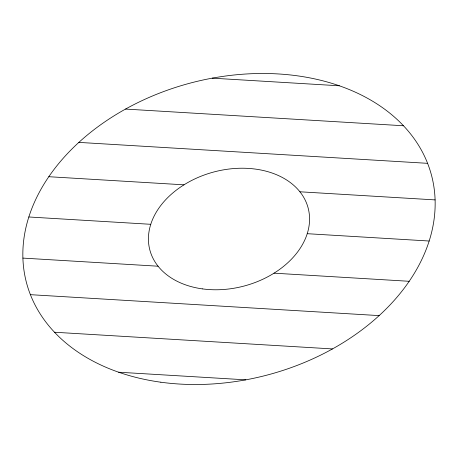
<?xml version="1.0" encoding="UTF-8"?>
<svg xmlns="http://www.w3.org/2000/svg" width="458" height="458" viewBox="0 0 458 458"><rect width="100%" height="100%" fill="white"/><g stroke="black" fill="none" stroke-linecap="round" stroke-linejoin="round"><path stroke-width="0.69" d="M212.214 78.158L339.355 85.789M125.521 109.073L403.492 125.761M78.856 142.392L427.6 163.329M48.8 176.708L183.99 184.826M299.91 191.787L435.1 199.9M28.831 216.983L150.774 224.306M307.226 233.695L429.169 241.017M22.9 258.1L158.09 266.212M274.01 273.174L409.2 281.292M30.4 294.671L379.144 315.608M54.508 332.239L332.479 348.927M118.645 372.211L245.786 379.842M202.367 288.878A81.879 58.996 -14.9 0 0 308.165 208.098A81.879 58.996 -14.9 0 0 176.462 190.024A81.879 58.996 -14.9 0 0 202.367 288.878M160.855 382.212A209.518 150.968 -14.9 0 0 431.573 175.523A209.518 150.968 -14.9 0 0 94.566 129.27A209.518 150.968 -14.9 0 0 160.855 382.212"/></g></svg>
